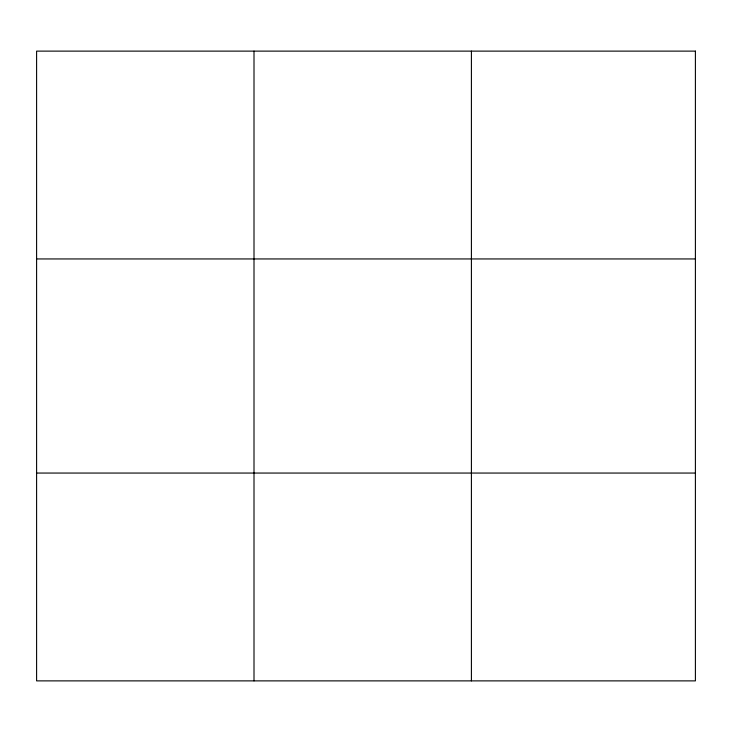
<?xml version="1.0" encoding="UTF-8"?>
<svg xmlns="http://www.w3.org/2000/svg" width="732" height="732" viewBox="0 0 732 732"><rect width="100%" height="100%" fill="white"/><g stroke="black" fill="none" stroke-linecap="round" stroke-linejoin="round"><path stroke-width="1.1" d="M254.004 680.879L254.004 51.121M471.408 680.879L471.408 51.121M36.6 258.945L695.4 258.945M36.6 473.055L695.4 473.055M695.4 51.121L695.4 680.879L36.6 680.879L36.6 51.121L695.4 51.121"/></g></svg>
